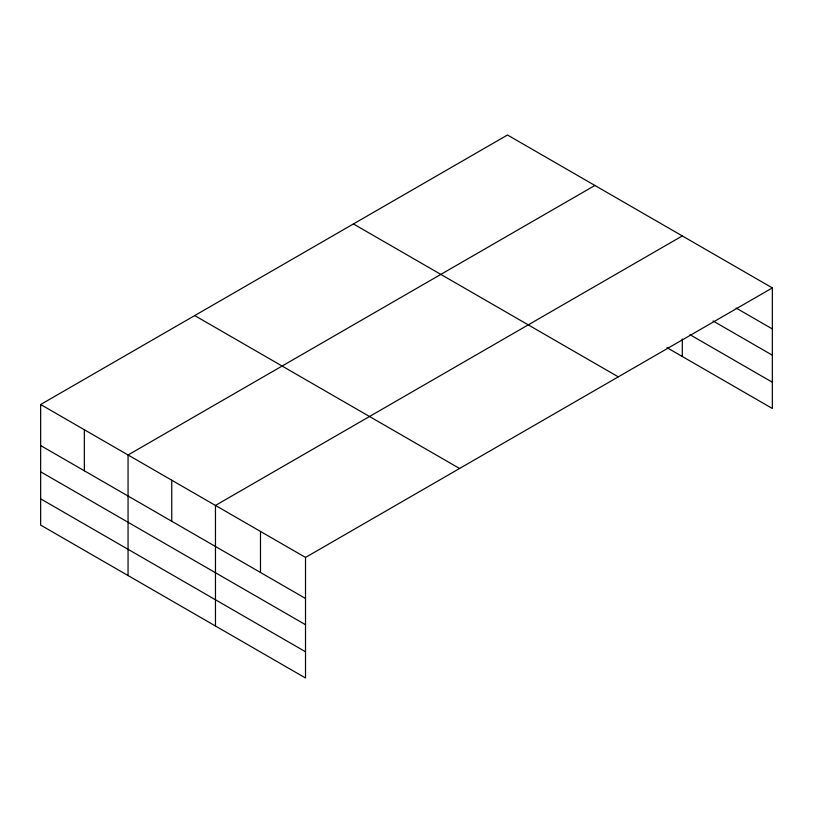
<?xml version="1.0" encoding="UTF-8"?>
<svg xmlns="http://www.w3.org/2000/svg" width="813" height="813" viewBox="0 0 813 813"><rect width="100%" height="100%" fill="white"/><g stroke="black" fill="none" stroke-linecap="round" stroke-linejoin="round"><path stroke-width="1.22" d="M40.65 404.518L305.515 557.433L305.515 678.001L40.65 525.086L40.65 404.518L507.485 134.999L772.35 287.914L772.35 408.482L666.995 347.659M594.892 185.455L128.058 454.985L128.058 575.553M682.3 235.922L215.465 505.442L215.465 626.01M305.515 557.433L772.35 287.914M736.111 308.036L772.35 328.95M713.042 320.962L772.35 355.2M689.983 334.682L772.35 382.242M353.431 223.941L618.297 376.856M194.703 315.576L459.569 468.491M40.65 445.565L305.515 598.48M40.65 471.804L305.515 624.719M40.65 498.847L305.515 651.762M682.3 338.991L682.3 356.49M260.485 531.438L260.485 572.484M171.756 480.219L171.756 521.255M84.349 429.752L84.349 470.788"/></g></svg>
